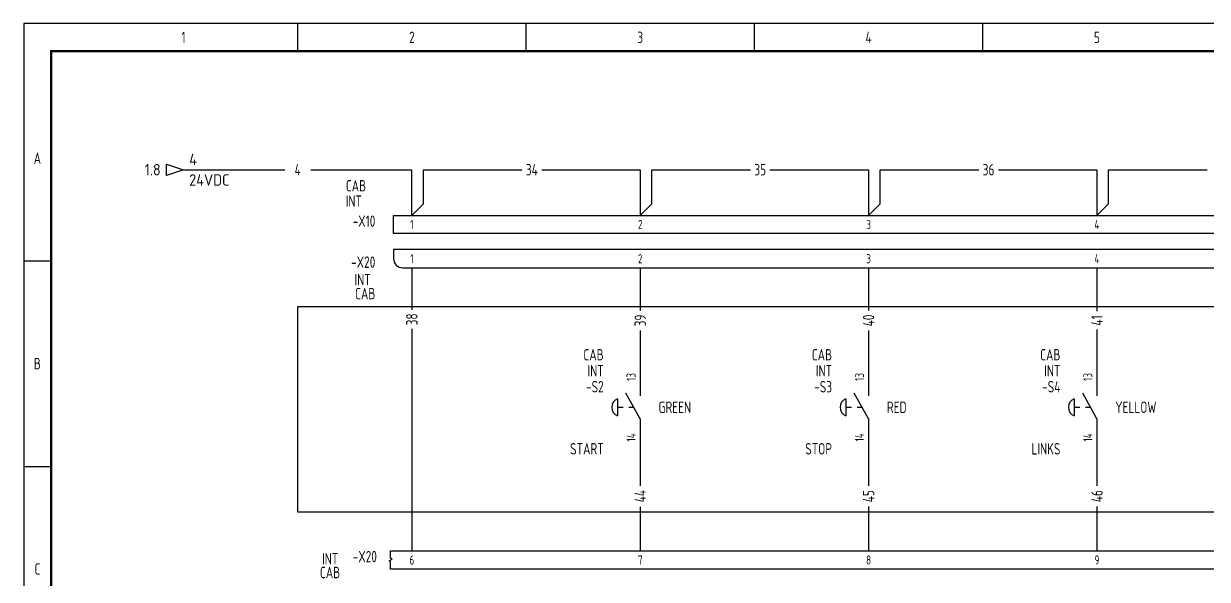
# Model space of a CAD drawing. Extents: x 0 to 420, y 0 to 297.
# Drawn here: x 0 to 259.2, y 175.2 to 297 of the extents above; entities that cross this region are included whole.
import ezdxf
from ezdxf.enums import TextEntityAlignment as Align

# ---------------------------------------------------------------- set-up
doc = ezdxf.new("R2010")
doc.units = 0
doc.layers.get('0').update_dxf_attribs({"linetype": 'CONTINUOUS'})
for name, color, linetype in [('BLACK_16', 8, 'CONTINUOUS'), ('BLUE_16', 5, 'CONTINUOUS'), ('DESC', 150, 'CONTINUOUS'), ('DESCCHILD', 20, 'CONTINUOUS'), ('LOC', 8, 'CONTINUOUS'), ('LOCBOX', 92, 'CONTINUOUS'), ('MISC', 7, 'CONTINUOUS'), ('SYMS', 7, 'CONTINUOUS'), ('TAGS', 150, 'CONTINUOUS'), ('TERMS', 123, 'CONTINUOUS'), ('TITLEBLOCK', 253, 'CONTINUOUS'), ('WIRENO', 72, 'CONTINUOUS'), ('WIREREF_DEST', 52, 'CONTINUOUS'), ('XREF', 7, 'CONTINUOUS'), ('XREFCHILD', 134, 'CONTINUOUS')]:
    doc.layers.add(name, color=color, linetype=linetype)
doc.styles.add('ISOCP', font='ISOCP.SHX', dxfattribs={"width": 0.8, "height": 2.5})
doc.styles.add('WD_IEC', font='ISOCP2.shx', dxfattribs={"width": 0.9, "height": 4})

# ---------------------------------------------------------------- blocks, each defined once
blk = doc.blocks.new('VPB11M')
for p, q in [((0, 7.5), (0, 2.5)), ((0, -2.5), (-3.125, 3.125)), ((-5, 1.875), (-5, -1.875)), ((-5, 0), (-3.75, 0)), ((-2.5, 0), (-1.38889, 0)), ((0, -2.5), (0, -7.5))]:
    blk.add_line(p, q)
blk.add_arc((-4.21875, 0), 2.03125, 112.6198649, 247.3801351)
at = {"style": 'WD_IEC'}
for tag, p in [('INST', (-8, 10.25)), ('LOC', (-8, 6.75)), ('TAG1', (-8, 3.25)), ('DESC1', (-8, -10.35)), ('DESC2', (-8, -13.85)), ('DESC3', (-8, -17.35))]:
    blk.add_attdef(tag, text='', height=2.5, dxfattribs=at).set_placement(p, align=Align.RIGHT)
at = {"style": 'WD_IEC', "flags": 1}
for tag, p, height in [('X2TERM01', (0, 7.5), 0.32), ('CONTACT', (0.5, 4.5), 1), ('COMMON', (1.75, 3.25), 1), ('X1LINK', (0, 0), 0.32), ('ASSYCODE', (1, -4), 1), ('FAMILY', (1, -5.5), 1), ('X8TERM02', (0, -7.5), 0.32), ('CATDESC', (1, -7), 1)]:
    blk.add_attdef(tag, p, '', height=height, dxfattribs=at)
at = {"style": 'WD_IEC'}
blk.add_attdef('TERM01', text='', height=2, rotation=90, dxfattribs=at).set_placement((-1, 7.5), align=Align.RIGHT)
at = {"style": 'WD_IEC', "flags": 9}
for tag, p in [('MFG', (-8.5, -0.25)), ('CAT', (-8.5, -2.75))]:
    blk.add_attdef(tag, text='', height=1.5, dxfattribs=at).set_placement(p, align=Align.RIGHT)
at = {"style": 'WD_IEC'}
blk.add_attdef('TERM02', (-1, -7.5), '', height=2, rotation=90, dxfattribs=at)
blk.add_attdef('RATING1', text='', height=2.5, dxfattribs=at).set_placement((4, 0), align=Align.MIDDLE_LEFT)
at = {"lineweight": 15, "style": 'WD_IEC'}
blk.add_attdef('XREF', text='', height=2.5, dxfattribs=at).set_placement((-8, -6.35), align=Align.RIGHT)
blk = doc.blocks.new('VCN1_18P_6309$$2')
at = {"layer": 'SYMS'}
for p, q in [((-4, 0), (-4, -2)), ((204.65, 0), (-4, 0)), ((204.65, 0), (204.65, -1.6)), ((204.65, -1.6), (204.31, -1.8)), ((204.31, -1.8), (205, -2.2)), ((205, -2.2), (204.65, -2.4)), ((204.65, -2.4), (204.65, -4)), ((-2, -4), (204.65, -4))]:
    blk.add_line(p, q, dxfattribs=at)
blk.add_arc((-2, -2), 2, 180, 270, dxfattribs=at)
at = {"layer": 'DESC', "style": 'WD_IEC'}
for tag, p in [('DESC1', (-8, -7.1)), ('DESC2', (-8, -10.85)), ('DESC3', (-8, -14.6))]:
    blk.add_attdef(tag, text='', height=2.5, dxfattribs=at).set_placement(p, align=Align.RIGHT)
at = {"layer": 'LOC', "style": 'WD_IEC'}
for tag, p in [('INST', (-8, 2)), ('LOC', (-8, -1))]:
    blk.add_attdef(tag, text='', height=2.5, dxfattribs=at).set_placement(p, align=Align.RIGHT)
at = {"layer": 'MISC', "style": 'WD_IEC', "flags": 1}
for tag, p, height in [('MFG', (2.75, 4), 1.5), ('CAT', (2.75, 1.5), 1.5), ('ACE_FLAG', (0, -1.75), 0.32), ('ASSYCODE', (2.75, -2.75), 1), ('X8TERM01P', (0, -4), 0.32), ('CATDESC', (2.75, -5.75), 1), ('X8TERM02P', (50, -4), 0.32), ('X8TERM03P', (100, -4), 0.32), ('X8TERM04P', (150, -4), 0.32), ('X8TERM05P', (200, -4), 0.32)]:
    blk.add_attdef(tag, p, '', height=height, dxfattribs=at)
at = {"layer": 'MISC', "style": 'WD_IEC', "width": 0.9, "flags": 1}
for tag, p in [('FAMILY', (-1.71, 1.12)), ('GENDER', (-1.65, -2.16)), ('X1LINK', (204.65, -2)), ('WDBLKNAM', (-1.65, -3.97))]:
    blk.add_attdef(tag, p, '', height=0.5, dxfattribs=at)
at = {"layer": 'MISC', "style": 'WD_IEC'}
for tag, p in [('X8_TINY_DOT_DONT_REMOVE_01P', (0, -4)), ('X8_TINY_DOT_DONT_REMOVE_02P', (50, -4)), ('X8_TINY_DOT_DONT_REMOVE_03P', (100, -4)), ('X8_TINY_DOT_DONT_REMOVE_04P', (150, -4)), ('X8_TINY_DOT_DONT_REMOVE_05P', (200, -4))]:
    blk.add_attdef(tag, p, '', height=0.01, dxfattribs=at)
at = {"layer": 'MISC', "style": 'WD_IEC', "width": 0.9, "flags": 8}
for tag, p in [('X8WIRE01P', (1, -6)), ('X8WIRE02P', (51, -6)), ('X8WIRE03P', (101, -6)), ('X8WIRE04P', (151, -6)), ('X8WIRE05P', (201, -6))]:
    blk.add_attdef(tag, text='', height=2, rotation=90, dxfattribs=at).set_placement(p, align=Align.TOP_RIGHT)
at = {"layer": 'TAGS', "style": 'WD_IEC'}
blk.add_attdef('TAG1', text='', height=2.5, dxfattribs=at).set_placement((-8, -4), align=Align.RIGHT)
at = {"layer": 'TERMS', "style": 'WD_IEC'}
for tag, p in [('TERM01P', (0, -2)), ('TERM02P', (50, -2)), ('TERM03P', (100, -2)), ('TERM04P', (150, -2)), ('TERM05P', (200, -2))]:
    blk.add_attdef(tag, text='', height=2, dxfattribs=at).set_placement(p, align=Align.MIDDLE_CENTER)
at = {"layer": 'TERMS', "style": 'WD_IEC', "width": 0.9, "flags": 8}
for tag, p in [('TERMDESC01P', (-1, -6)), ('TERMDESC02P', (49, -6)), ('TERMDESC03P', (99, -6)), ('TERMDESC04P', (149, -6)), ('TERMDESC05P', (199, -6))]:
    blk.add_attdef(tag, text='', height=2, rotation=90, dxfattribs=at).set_placement(p, align=Align.RIGHT)
at = {"layer": 'XREF', "style": 'WD_IEC', "flags": 1}
blk.add_attdef('XREF', text='', height=2.5, dxfattribs=at).set_placement((42, -16.91), align=Align.RIGHT)
blk = doc.blocks.new('VCN2_18P_6309$$2')
at = {"layer": 'SYMS'}
for p, q in [((-4.65, 4), (202, 4)), ((-4.65, 2.4), (-4.65, 4)), ((-5, 1.8), (-4.31, 2.2)), ((-4.65, 1.6), (-5, 1.8)), ((-4.31, 2.2), (-4.65, 2.4)), ((-4.65, 0), (-4.65, 1.6)), ((204, 0), (-4.65, 0)), ((204, 2), (204, 0))]:
    blk.add_line(p, q, dxfattribs=at)
blk.add_arc((202, 2), 2, 0, 90, dxfattribs=at)
at = {"layer": 'DESCCHILD', "style": 'WD_IEC'}
for tag, p in [('DESC1', (12.35, 12.08)), ('DESC2', (12.35, 8.33)), ('DESC3', (12.35, 4.58))]:
    blk.add_attdef(tag, text='', height=2.5, dxfattribs=at).set_placement(p, align=Align.RIGHT)
at = {"layer": 'LOC', "style": 'WD_IEC'}
for tag, p in [('LOC', (12.35, 1)), ('INST', (12.35, -2))]:
    blk.add_attdef(tag, text='', height=2.5, dxfattribs=at).set_placement(p, align=Align.RIGHT)
at = {"layer": 'MISC', "style": 'WD_IEC', "width": 0.9, "flags": 8}
for tag, p in [('X2WIRE06P', (1, 6)), ('X2WIRE07P', (51, 6)), ('X2WIRE08P', (101, 6)), ('X2WIRE09P', (151, 6)), ('X2WIRE10P', (201, 6))]:
    blk.add_attdef(tag, text='', height=2, rotation=90, dxfattribs=at).set_placement(p, align=Align.TOP_RIGHT)
at = {"layer": 'MISC', "style": 'WD_IEC'}
for tag, p in [('X2_TINY_DOT_DONT_REMOVE_06P', (0, 4)), ('X2_TINY_DOT_DONT_REMOVE_07P', (50, 4)), ('X2_TINY_DOT_DONT_REMOVE_08P', (100, 4)), ('X2_TINY_DOT_DONT_REMOVE_09P', (150, 4)), ('X2_TINY_DOT_DONT_REMOVE_10P', (200, 4))]:
    blk.add_attdef(tag, p, '', height=0.01, dxfattribs=at)
at = {"layer": 'MISC', "style": 'WD_IEC', "flags": 1}
for tag, p in [('X2TERM06P', (0, 4)), ('X2TERM07P', (50, 4)), ('X2TERM08P', (100, 4)), ('X2TERM09P', (150, 4)), ('X2TERM10P', (200, 4)), ('ACE_FLAG', (0, 1.43))]:
    blk.add_attdef(tag, p, '', height=0.32, dxfattribs=at)
at = {"layer": 'MISC', "style": 'WD_IEC', "width": 0.9, "flags": 1}
for tag, p in [('X4LINK', (-4.65, 2)), ('X1LINK', (208, 2)), ('FAMILY', (-1.71, -1.62))]:
    blk.add_attdef(tag, p, '', height=0.5, dxfattribs=at)
at = {"layer": 'TAGS', "style": 'WD_IEC'}
blk.add_attdef('TAG2', text='', height=2.5, dxfattribs=at).set_placement((-7.65, 1.48), align=Align.RIGHT)
at = {"layer": 'TERMS', "style": 'WD_IEC', "width": 0.9, "flags": 8}
for tag, p in [('TERMDESC06P', (-1, 6)), ('TERMDESC07P', (49, 6)), ('TERMDESC08P', (99, 6)), ('TERMDESC09P', (149, 6)), ('TERMDESC10P', (199, 6))]:
    blk.add_attdef(tag, text='', height=2, rotation=90, dxfattribs=at).set_placement(p, align=Align.RIGHT)
at = {"layer": 'TERMS', "style": 'WD_IEC'}
for tag, p in [('TERM06P', (0, 1.98)), ('TERM07P', (50, 1.98)), ('TERM08P', (100, 1.99)), ('TERM09P', (150, 2)), ('TERM10P', (200, 1.99))]:
    blk.add_attdef(tag, text='', height=2, dxfattribs=at).set_placement(p, align=Align.MIDDLE_CENTER)
at = {"layer": 'XREFCHILD', "style": 'WD_IEC'}
blk.add_attdef('XREF', text='', height=2.5, dxfattribs=at).set_placement((62.35, 14.4), align=Align.RIGHT)
blk = doc.blocks.new('VCN1_18J_68BD$$2')
at = {"layer": 'SYMS'}
for p, q in [((-4, 0), (-4, -4)), ((204.65, 0), (-4, 0)), ((204.65, 0), (204.65, -1.6)), ((204.65, -1.6), (204.31, -1.8)), ((204.31, -1.8), (205, -2.2)), ((205, -2.2), (204.65, -2.4)), ((204.65, -2.4), (204.65, -4)), ((-4, -4), (204.65, -4))]:
    blk.add_line(p, q, dxfattribs=at)
at = {"layer": 'DESC', "style": 'WD_IEC'}
for tag, p in [('DESC1', (-8, -7.1)), ('DESC2', (-8, -10.85)), ('DESC3', (-8, -14.6))]:
    blk.add_attdef(tag, text='', height=2.5, dxfattribs=at).set_placement(p, align=Align.RIGHT)
at = {"layer": 'LOC', "style": 'WD_IEC'}
for tag, p in [('INST', (-8, 2)), ('LOC', (-8, -1))]:
    blk.add_attdef(tag, text='', height=2.5, dxfattribs=at).set_placement(p, align=Align.RIGHT)
at = {"layer": 'MISC', "style": 'WD_IEC', "flags": 1}
for tag, p, height in [('MFG', (2.75, 4), 1.5), ('CAT', (2.75, 1.5), 1.5), ('ACE_FLAG', (0, -1.75), 0.32), ('X8TERM01J', (0, -4), 0.32), ('CATDESC', (2.75, -5.75), 1), ('X8TERM02J', (50, -4), 0.32), ('X8TERM03J', (100, -4), 0.32), ('X8TERM04J', (150, -4), 0.32), ('X8TERM05J', (200, -4), 0.32)]:
    blk.add_attdef(tag, p, '', height=height, dxfattribs=at)
at = {"layer": 'MISC', "style": 'WD_IEC', "width": 0.9, "flags": 1}
for tag, p in [('FAMILY', (-1.34, 1.07)), ('GENDER', (-1.28, -2.21)), ('ASSYCODE', (2.75, -2.75)), ('X1LINK', (204.65, -2)), ('WDBLKNAM', (-1.28, -4.01))]:
    blk.add_attdef(tag, p, '', height=0.5, dxfattribs=at)
at = {"layer": 'MISC', "style": 'WD_IEC'}
for tag, p in [('X8_TINY_DOT_DONT_REMOVE_01J', (0, -4)), ('X8_TINY_DOT_DONT_REMOVE_02J', (50, -4)), ('X8_TINY_DOT_DONT_REMOVE_03J', (100, -4)), ('X8_TINY_DOT_DONT_REMOVE_04J', (150, -4)), ('X8_TINY_DOT_DONT_REMOVE_05J', (200, -4))]:
    blk.add_attdef(tag, p, '', height=0.01, dxfattribs=at)
at = {"layer": 'MISC', "style": 'WD_IEC', "width": 0.9, "flags": 8}
for tag, p in [('X8WIRE01J', (1, -6)), ('X8WIRE02J', (51, -6)), ('X8WIRE03J', (101, -6)), ('X8WIRE04J', (151, -6)), ('X8WIRE05J', (201, -6))]:
    blk.add_attdef(tag, text='', height=2, rotation=90, dxfattribs=at).set_placement(p, align=Align.TOP_RIGHT)
at = {"layer": 'TAGS', "style": 'WD_IEC'}
blk.add_attdef('TAG1', text='', height=2.5, dxfattribs=at).set_placement((-8, -4), align=Align.RIGHT)
at = {"layer": 'TERMS', "style": 'WD_IEC'}
for tag, p in [('TERM01J', (0, -2)), ('TERM02J', (50, -2)), ('TERM03J', (100, -2)), ('TERM04J', (150, -2)), ('TERM05J', (200, -2))]:
    blk.add_attdef(tag, text='', height=2, dxfattribs=at).set_placement(p, align=Align.MIDDLE_CENTER)
at = {"layer": 'TERMS', "style": 'WD_IEC', "width": 0.9, "flags": 8}
for tag, p in [('TERMDESC01J', (-1, -6)), ('TERMDESC02J', (49, -6)), ('TERMDESC03J', (99, -6)), ('TERMDESC04J', (149, -6)), ('TERMDESC05J', (199, -6))]:
    blk.add_attdef(tag, text='', height=2, rotation=90, dxfattribs=at).set_placement(p, align=Align.RIGHT)
at = {"layer": 'XREF', "style": 'WD_IEC', "flags": 1}
blk.add_attdef('XREF', text='', height=2.5, dxfattribs=at).set_placement((42, -17.01), align=Align.RIGHT)
blk = doc.blocks.new('HA1D3')
blk.add_lwpolyline([(0, 0), (-3.75, -1.25), (-3.75, 1.25)], close=True)
at = {"style": 'WD_IEC', "flags": 1}
blk.add_attdef('SIGCODE', text='', height=1, dxfattribs=at).set_placement((-2.5, 1.8), align=Align.RIGHT)
at = {"style": 'WD_IEC'}
for tag, p, height, flags in [('WIRENO', (1.25, 1), 2.5, 8), ('X1TERM01', (0, 0), 0.32, 1)]:
    blk.add_attdef(tag, p, '', height=height, dxfattribs=dict(at, flags=flags))
blk.add_attdef('XREF', text='', height=2.5, dxfattribs=at).set_placement((-5, 0), align=Align.MIDDLE_RIGHT)
blk.add_attdef('DESC1', text='', height=2.5, dxfattribs=at).set_placement((1.25, -1), align=Align.TOP_LEFT)
blk = doc.blocks.new('TITLE_A3')
at = {"layer": 'TITLEBLOCK', "linetype": 'Continuous'}
for p, q in [((0, 297), (0, 0)), ((420, 297), (0, 297)), ((60, 291), (60, 297)), ((110, 291), (110, 297)), ((160, 291), (160, 297)), ((210, 291), (210, 297))]:
    blk.add_line(p, q, dxfattribs=at)
at = {"layer": 'TITLEBLOCK'}
for p, q in [((0, 245), (6, 245)), ((0, 200), (6, 200))]:
    blk.add_line(p, q, dxfattribs=at)
at = {"layer": 'TITLEBLOCK', "const_width": 0.5}
blk.add_lwpolyline([(414, 291), (6, 291), (6, 6), (414, 6)], close=True, dxfattribs=at)
at = {"color": 1, "style": 'ISOCP', "oblique": 0.0175, "width": 0.8}
for s, p in [('1', (35, 294)), ('2', (85, 294)), ('3', (135, 294)), ('4', (185, 294)), ('5', (235, 294)), ('A', (3, 267.5)), ('B', (3, 222.5)), ('C', (3, 177.5))]:
    blk.add_text(s, height=2.5, dxfattribs=at).set_placement(p, align=Align.MIDDLE_CENTER)
for tag, height, p in [('AE_PREV', 2.5, (9, 25)), ('AE_DATE', 2.5, (96, 20)), ('AE_INS', 2, (365, 20)), ('AE_TITLE1', 3.5, (126, 18.5)), ('AE_DESCR1', 2.5, (246, 18)), ('AE_DRAWN', 2.5, (96, 16)), ('AE_TITLE3', 2.5, (296, 16)), ('AE_LOC', 2, (365, 16)), ('AE_CHECKED', 2.5, (96, 12)), ('AE_TITLE2', 3.5, (126, 13.5)), ('AE_DESCR2', 2.5, (246, 14)), ('AE_SHEET', 2.5, (398, 12)), ('AE_DESCR3', 2.5, (246, 10)), ('AE_NORM', 2.5, (96, 8)), ('AE_PROJECT', 2.5, (296, 8)), ('AE_DRAWNO', 2.5, (332, 8))]:
    blk.add_attdef(tag, text='', height=height, dxfattribs=at).set_placement(p, align=Align.MIDDLE_LEFT)
for tag, p in [('AE_NEXT', (411, 25)), ('AE_SHEETMAX', (403.5, 8))]:
    blk.add_attdef(tag, text='', height=2.5, dxfattribs=at).set_placement(p, align=Align.MIDDLE_RIGHT)
at = {"style": 'ISOCP', "width": 0.8, "flags": 9}
blk.add_attdef('WD_TB', (0, 0), '', height=2.5, dxfattribs=at)
at = {"layer": 'TITLEBLOCK', "style": 'ISOCP', "width": 0.8, "flags": 2}
for tag, p in [('DATE', (83, 20)), ('PROJECTDESC', (296, 20)), ('DRAWN', (83, 16)), ('REVISION', (391, 16)), ('CHECKED', (83, 12)), ('PROJECT', (296, 12)), ('DRAWINGNO', (332, 12)), ('PAGE', (391, 12)), ('NORM', (83, 8))]:
    blk.add_attdef(tag, text='', height=2.5, dxfattribs=at).set_placement(p, align=Align.MIDDLE_LEFT)
blk.add_attdef('PAGES', text='', height=2.5, dxfattribs=at).set_placement((412.5, 8), align=Align.MIDDLE_RIGHT)
blk = doc.blocks.new('WD_WNH1')
at = {"style": 'WD_IEC', "width": 0.8}
blk.add_attdef('WIRENO', text='', height=2.5, dxfattribs=at).set_placement((0, 0), align=Align.MIDDLE_CENTER)
at = {"style": 'WD_IEC'}
for tag, p in [('X4_TINY_DOT_DONT_REMOVE', (-1, 0)), ('X1_TINY_DOT_DONT_REMOVE', (1, 0))]:
    blk.add_attdef(tag, p, '', height=0.002, dxfattribs=at)
at = {"style": 'WD_IEC', "flags": 1}
for tag, p in [('X4TERM01', (-1, 0)), ('X1TERM01', (1, 0))]:
    blk.add_attdef(tag, p, '', height=0.2, dxfattribs=at)
for tag, p in [('W04USER', (0, 0.375)), ('W05USER', (0, 0.25)), ('W03USER', (0, 0.5)), ('W06USER', (0, 0.125)), ('W07USER', (0, 0)), ('W02USER', (0, 0.625)), ('W01USER', (0, 0.75)), ('W08USER', (0, -0.125)), ('W09USER', (0, -0.25)), ('W10USER', (0, -0.375))]:
    blk.add_attdef(tag, text='', height=0.08, dxfattribs=at).set_placement(p, align=Align.CENTER)
blk = doc.blocks.new('WD_WNV1')
at = {"style": 'WD_IEC', "width": 0.8}
blk.add_attdef('WIRENO', text='', height=2.5, rotation=90, dxfattribs=at).set_placement((0, 0), align=Align.MIDDLE_CENTER)
at = {"style": 'WD_IEC', "flags": 1}
for tag, p in [('W04USER', (0, 0.375)), ('W05USER', (0, 0.25)), ('W03USER', (0, 0.5)), ('W06USER', (0, 0.125)), ('W07USER', (0, 0)), ('W02USER', (0, 0.625)), ('W01USER', (0, 0.75)), ('W08USER', (0, -0.125)), ('W09USER', (0, -0.25)), ('W10USER', (0, -0.375))]:
    blk.add_attdef(tag, text='', height=0.08, dxfattribs=at).set_placement(p, align=Align.CENTER)
at = {"style": 'WD_IEC'}
for tag, p in [('X2_TINY_DOT_DONT_REMOVE', (0, 1)), ('X8_TINY_DOT_DONT_REMOVE', (0, -1))]:
    blk.add_attdef(tag, p, '', height=0.002, dxfattribs=at)
at = {"style": 'WD_IEC', "flags": 1}
for tag, p in [('X2TERM01', (0, 1)), ('X8TERM01', (0, -1))]:
    blk.add_attdef(tag, p, '', height=0.2, dxfattribs=at)

msp = doc.modelspace()

# ---------------------------------------------------------------- linework, layer by layer
at = {"layer": 'BLACK_16'}
for p, q in [((35, 265), (57.16, 265)), ((62.84, 265), (85, 265)), ((85, 255), (85, 265)), ((87.54, 257.54), (87.54, 265)), ((87.54, 265), (109.07, 265)), ((113.47, 265), (135, 265)), ((135, 265), (135, 255)), ((137.54, 257.54), (137.54, 265)), ((137.54, 265), (159.13, 265)), ((163.41, 265), (185, 265)), ((185, 265), (185, 255)), ((187.54, 257.54), (187.54, 265)), ((187.54, 265), (209.12, 265)), ((213.42, 265), (235, 265)), ((235, 265), (235, 255)), ((237.54, 257.54), (237.54, 265)), ((237.54, 265), (259.17, 265)), ((85, 255), (87.54, 257.54)), ((135, 255), (137.54, 257.54)), ((185, 255), (187.54, 257.54)), ((235, 255), (237.54, 257.54)), ((85, 243.5), (85, 234.31)), ((135, 243.5), (135, 234.14)), ((185, 243.5), (185, 234.17)), ((235, 243.5), (235, 233.97)), ((85, 230.11), (85, 181.5)), ((135, 229.8), (135, 220.45)), ((185, 229.77), (185, 220.45)), ((235, 229.97), (235, 220.45))]:
    msp.add_line(p, q, dxfattribs=at)
at = {"layer": 'BLUE_16'}
for p, q in [((135, 205.45), (135, 195.77)), ((185, 205.45), (185, 195.71)), ((235, 205.45), (235, 195.72)), ((135, 191.17), (135, 181.5)), ((185, 191.23), (185, 181.5)), ((235, 191.22), (235, 181.5))]:
    msp.add_line(p, q, dxfattribs=at)
at = {"layer": 'LOCBOX'}
msp.add_lwpolyline([(60, 235), (305, 235), (305, 190), (60, 190)], close=True, dxfattribs=at)

# ---------------------------------------------------------------- block references
at = {"layer": 'SYMS'}
ref = msp.add_blockref('HA1D3', (35, 265), dxfattribs=at)
ref.add_attrib('XREF', '1.8', dxfattribs={"layer": 'XREF', "height": 2.5, "style": 'WD_IEC'}).set_placement((30, 265), align=Align.MIDDLE_RIGHT)
ref.add_attrib('DESC1', '24VDC', dxfattribs={"layer": 'DESC', "height": 2.5, "style": 'WD_IEC'}).set_placement((36.25, 264), align=Align.TOP_LEFT)
ref.add_attrib('WIRENO', '4', (36.25, 266), dxfattribs={"layer": 'WIREREF_DEST', "height": 2.5, "style": 'WD_IEC', "flags": 8})
ref = msp.add_blockref('VCN1_18J_68BD$$2', (85, 251), dxfattribs=dict(at, xscale=-1, rotation=180))
ref.add_attrib('TERM05J', '5', dxfattribs={"layer": 'TERMS', "height": 2, "style": 'WD_IEC', "width": 0.8}).set_placement((285, 252.99), align=Align.MIDDLE_CENTER)
ref.add_attrib('X2_TINY_DOT_DONT_REMOVE_05J', '.', (285, 255), dxfattribs={"layer": 'MISC', "height": 0.01, "style": 'WD_IEC'})
ref.add_attrib('TERM04J', '4', dxfattribs={"layer": 'TERMS', "height": 2, "style": 'WD_IEC', "width": 0.8}).set_placement((235, 252.99), align=Align.MIDDLE_CENTER)
ref.add_attrib('X2_TINY_DOT_DONT_REMOVE_04J', '.', (235, 255), dxfattribs={"layer": 'MISC', "height": 0.01, "style": 'WD_IEC'})
ref.add_attrib('TERM03J', '3', dxfattribs={"layer": 'TERMS', "height": 2, "style": 'WD_IEC', "width": 0.8}).set_placement((185, 252.99), align=Align.MIDDLE_CENTER)
ref.add_attrib('X2_TINY_DOT_DONT_REMOVE_03J', '.', (185, 255), dxfattribs={"layer": 'MISC', "height": 0.01, "style": 'WD_IEC'})
ref.add_attrib('TERM02J', '2', dxfattribs={"layer": 'TERMS', "height": 2, "style": 'WD_IEC', "width": 0.8}).set_placement((135, 252.99), align=Align.MIDDLE_CENTER)
ref.add_attrib('X2_TINY_DOT_DONT_REMOVE_02J', '.', (135, 255), dxfattribs={"layer": 'MISC', "height": 0.01, "style": 'WD_IEC'})
ref.add_attrib('TAG1', '-X10', dxfattribs={"layer": 'TAGS', "height": 2.5, "style": 'WD_IEC', "width": 0.8}).set_placement((77, 252.48), align=Align.RIGHT)
ref.add_attrib('INST', 'CAB', dxfattribs={"layer": 'LOC', "height": 2.5, "style": 'WD_IEC', "width": 0.8}).set_placement((74.97, 260.23), align=Align.RIGHT)
ref.add_attrib('LOC', 'INT', dxfattribs={"layer": 'LOC', "height": 2.5, "style": 'WD_IEC', "width": 0.8}).set_placement((74.06, 256.86), align=Align.RIGHT)
ref.add_attrib('TERM01J', '1', dxfattribs={"layer": 'TERMS', "height": 2, "style": 'WD_IEC', "width": 0.8}).set_placement((85, 253.01), align=Align.MIDDLE_CENTER)
ref.add_attrib('X2_TINY_DOT_DONT_REMOVE_01J', '.', (85, 255), dxfattribs={"layer": 'MISC', "height": 0.01, "style": 'WD_IEC'})
ref = msp.add_blockref('VCN1_18P_6309$$2', (85, 247.5), dxfattribs=at)
ref.add_attrib('TERM05P', '5', dxfattribs={"layer": 'TERMS', "height": 2, "style": 'WD_IEC', "width": 0.8}).set_placement((285, 245.5), align=Align.MIDDLE_CENTER)
ref.add_attrib('X8_TINY_DOT_DONT_REMOVE_05P', '.', (285, 243.5), dxfattribs={"layer": 'MISC', "height": 0.01, "style": 'WD_IEC'})
ref.add_attrib('TERM04P', '4', dxfattribs={"layer": 'TERMS', "height": 2, "style": 'WD_IEC', "width": 0.8}).set_placement((235, 245.5), align=Align.MIDDLE_CENTER)
ref.add_attrib('X8_TINY_DOT_DONT_REMOVE_04P', '.', (235, 243.5), dxfattribs={"layer": 'MISC', "height": 0.01, "style": 'WD_IEC'})
ref.add_attrib('TERM03P', '3', dxfattribs={"layer": 'TERMS', "height": 2, "style": 'WD_IEC', "width": 0.8}).set_placement((185, 245.5), align=Align.MIDDLE_CENTER)
ref.add_attrib('X8_TINY_DOT_DONT_REMOVE_03P', '.', (185, 243.5), dxfattribs={"layer": 'MISC', "height": 0.01, "style": 'WD_IEC'})
ref.add_attrib('TERM02P', '2', dxfattribs={"layer": 'TERMS', "height": 2, "style": 'WD_IEC', "width": 0.8}).set_placement((135, 245.5), align=Align.MIDDLE_CENTER)
ref.add_attrib('X8_TINY_DOT_DONT_REMOVE_02P', '.', (135, 243.5), dxfattribs={"layer": 'MISC', "height": 0.01, "style": 'WD_IEC'})
ref.add_attrib('TAG1', '-X20', dxfattribs={"layer": 'TAGS', "height": 2.5, "style": 'WD_IEC', "width": 0.8}).set_placement((77, 243.5), align=Align.RIGHT)
ref.add_attrib('INST', 'CAB', dxfattribs={"layer": 'LOC', "height": 2.5, "style": 'WD_IEC', "width": 0.8}).set_placement((77, 236.6), align=Align.RIGHT)
ref.add_attrib('LOC', 'INT', dxfattribs={"layer": 'LOC', "height": 2.5, "style": 'WD_IEC', "width": 0.8}).set_placement((75.99, 239.67), align=Align.RIGHT)
ref.add_attrib('TERM01P', '1', dxfattribs={"layer": 'TERMS', "height": 2, "style": 'WD_IEC', "width": 0.8}).set_placement((85, 245.5), align=Align.MIDDLE_CENTER)
ref.add_attrib('X8_TINY_DOT_DONT_REMOVE_01P', '.', (85, 243.5), dxfattribs={"layer": 'MISC', "height": 0.01, "style": 'WD_IEC'})
ref = msp.add_blockref('VPB11M', (135, 212.95), dxfattribs=at)
ref.add_attrib('TERM02', '14', (134, 205.45), dxfattribs={"layer": 'TERMS', "height": 2, "rotation": 90, "style": 'WD_IEC', "width": 0.8})
ref.add_attrib('TERM01', '13', dxfattribs={"layer": 'TERMS', "height": 2, "rotation": 90, "style": 'WD_IEC', "width": 0.8}).set_placement((134, 220.45), align=Align.RIGHT)
ref.add_attrib('DESC1', 'START', dxfattribs={"layer": 'DESC', "height": 2.5, "style": 'WD_IEC', "width": 0.8}).set_placement((127, 202.6), align=Align.RIGHT)
ref.add_attrib('LOC', 'INT', dxfattribs={"layer": 'LOC', "height": 2.5, "style": 'WD_IEC', "width": 0.8}).set_placement((127, 219.7), align=Align.RIGHT)
ref.add_attrib('INST', 'CAB', dxfattribs={"layer": 'LOC', "height": 2.5, "style": 'WD_IEC', "width": 0.8}).set_placement((127, 223.2), align=Align.RIGHT)
ref.add_attrib('TAG1', '-S2', dxfattribs={"layer": 'TAGS', "height": 2.5, "style": 'WD_IEC', "width": 0.8}).set_placement((127, 216.2), align=Align.RIGHT)
ref.add_attrib('RATING1', 'GREEN', dxfattribs={"layer": 'MISC', "height": 2.5, "style": 'WD_IEC', "width": 0.8}).set_placement((139, 212.95), align=Align.MIDDLE_LEFT)
ref = msp.add_blockref('VPB11M', (185, 212.95), dxfattribs=at)
ref.add_attrib('TERM02', '14', (184, 205.45), dxfattribs={"layer": 'TERMS', "height": 2, "rotation": 90, "style": 'WD_IEC', "width": 0.8})
ref.add_attrib('TERM01', '13', dxfattribs={"layer": 'TERMS', "height": 2, "rotation": 90, "style": 'WD_IEC', "width": 0.8}).set_placement((184, 220.45), align=Align.RIGHT)
ref.add_attrib('DESC1', 'STOP', dxfattribs={"layer": 'DESC', "height": 2.5, "style": 'WD_IEC', "width": 0.8}).set_placement((177, 202.6), align=Align.RIGHT)
ref.add_attrib('LOC', 'INT', dxfattribs={"layer": 'LOC', "height": 2.5, "style": 'WD_IEC', "width": 0.8}).set_placement((177, 219.7), align=Align.RIGHT)
ref.add_attrib('INST', 'CAB', dxfattribs={"layer": 'LOC', "height": 2.5, "style": 'WD_IEC', "width": 0.8}).set_placement((177, 223.2), align=Align.RIGHT)
ref.add_attrib('TAG1', '-S3', dxfattribs={"layer": 'TAGS', "height": 2.5, "style": 'WD_IEC', "width": 0.8}).set_placement((177, 216.2), align=Align.RIGHT)
ref.add_attrib('RATING1', 'RED', dxfattribs={"layer": 'MISC', "height": 2.5, "style": 'WD_IEC', "width": 0.8}).set_placement((189, 212.95), align=Align.MIDDLE_LEFT)
ref = msp.add_blockref('VPB11M', (235, 212.95), dxfattribs=at)
ref.add_attrib('TERM02', '14', (234, 205.45), dxfattribs={"layer": 'TERMS', "height": 2, "rotation": 90, "style": 'WD_IEC', "width": 0.8})
ref.add_attrib('TERM01', '13', dxfattribs={"layer": 'TERMS', "height": 2, "rotation": 90, "style": 'WD_IEC', "width": 0.8}).set_placement((234, 220.45), align=Align.RIGHT)
ref.add_attrib('DESC1', 'LINKS', dxfattribs={"layer": 'DESC', "height": 2.5, "style": 'WD_IEC', "width": 0.8}).set_placement((227, 202.6), align=Align.RIGHT)
ref.add_attrib('LOC', 'INT', dxfattribs={"layer": 'LOC', "height": 2.5, "style": 'WD_IEC', "width": 0.8}).set_placement((227, 219.7), align=Align.RIGHT)
ref.add_attrib('INST', 'CAB', dxfattribs={"layer": 'LOC', "height": 2.5, "style": 'WD_IEC', "width": 0.8}).set_placement((227, 223.2), align=Align.RIGHT)
ref.add_attrib('TAG1', '-S4', dxfattribs={"layer": 'TAGS', "height": 2.5, "style": 'WD_IEC', "width": 0.8}).set_placement((227, 216.2), align=Align.RIGHT)
ref.add_attrib('RATING1', 'YELLOW', dxfattribs={"layer": 'MISC', "height": 2.5, "style": 'WD_IEC', "width": 0.8}).set_placement((239, 212.95), align=Align.MIDDLE_LEFT)
ref = msp.add_blockref('VCN2_18P_6309$$2', (85, 177.5), dxfattribs=at)
ref.add_attrib('TERM10P', '10', dxfattribs={"layer": 'TERMS', "height": 2, "style": 'WD_IEC', "width": 0.8}).set_placement((285, 179.49), align=Align.MIDDLE_CENTER)
ref.add_attrib('X2_TINY_DOT_DONT_REMOVE_10P', '.', (285, 181.5), dxfattribs={"layer": 'MISC', "height": 0.01, "style": 'WD_IEC'})
ref.add_attrib('TERM09P', '9', dxfattribs={"layer": 'TERMS', "height": 2, "style": 'WD_IEC', "width": 0.8}).set_placement((235, 179.5), align=Align.MIDDLE_CENTER)
ref.add_attrib('X2_TINY_DOT_DONT_REMOVE_09P', '.', (235, 181.5), dxfattribs={"layer": 'MISC', "height": 0.01, "style": 'WD_IEC'})
ref.add_attrib('TERM08P', '8', dxfattribs={"layer": 'TERMS', "height": 2, "style": 'WD_IEC', "width": 0.8}).set_placement((185, 179.49), align=Align.MIDDLE_CENTER)
ref.add_attrib('X2_TINY_DOT_DONT_REMOVE_08P', '.', (185, 181.5), dxfattribs={"layer": 'MISC', "height": 0.01, "style": 'WD_IEC'})
ref.add_attrib('TERM07P', '7', dxfattribs={"layer": 'TERMS', "height": 2, "style": 'WD_IEC', "width": 0.8}).set_placement((135, 179.48), align=Align.MIDDLE_CENTER)
ref.add_attrib('X2_TINY_DOT_DONT_REMOVE_07P', '.', (135, 181.5), dxfattribs={"layer": 'MISC', "height": 0.01, "style": 'WD_IEC'})
ref.add_attrib('TERM06P', '6', dxfattribs={"layer": 'TERMS', "height": 2, "style": 'WD_IEC', "width": 0.8}).set_placement((85, 179.48), align=Align.MIDDLE_CENTER)
ref.add_attrib('X2_TINY_DOT_DONT_REMOVE_06P', '.', (85, 181.5), dxfattribs={"layer": 'MISC', "height": 0.01, "style": 'WD_IEC'})
ref.add_attrib('TAG2', '-X20', dxfattribs={"layer": 'TAGS', "height": 2.5, "style": 'WD_IEC', "width": 0.8}).set_placement((77.35, 178.98), align=Align.RIGHT)
ref.add_attrib('INST', 'CAB', dxfattribs={"layer": 'LOC', "height": 2.5, "style": 'WD_IEC', "width": 0.8}).set_placement((69.3, 175.5), align=Align.RIGHT)
ref.add_attrib('LOC', 'INT', dxfattribs={"layer": 'LOC', "height": 2.5, "style": 'WD_IEC', "width": 0.8}).set_placement((68.88, 178.5), align=Align.RIGHT)
at = {"layer": 'TITLEBLOCK'}
msp.add_blockref('TITLE_A3', (0, 0), dxfattribs=at)
at = {"layer": 'WIRENO'}
ref = msp.add_blockref('WD_WNH1', (60, 265), dxfattribs=at)
ref.add_attrib('X4_TINY_DOT_DONT_REMOVE', '.', (57.16, 265), dxfattribs={"layer": '0', "height": 0.002, "style": 'WD_IEC'})
ref.add_attrib('X1_TINY_DOT_DONT_REMOVE', '.', (62.84, 265), dxfattribs={"layer": '0', "height": 0.002, "style": 'WD_IEC'})
ref.add_attrib('WIRENO', '4', dxfattribs={"height": 2.5, "style": 'WD_IEC', "width": 0.8}).set_placement((60, 265), align=Align.MIDDLE_CENTER)
ref = msp.add_blockref('WD_WNH1', (111.27, 265), dxfattribs=at)
ref.add_attrib('X4_TINY_DOT_DONT_REMOVE', '.', (109.07, 265), dxfattribs={"layer": '0', "height": 0.002, "style": 'WD_IEC'})
ref.add_attrib('X1_TINY_DOT_DONT_REMOVE', '.', (113.47, 265), dxfattribs={"layer": '0', "height": 0.002, "style": 'WD_IEC'})
ref.add_attrib('WIRENO', '34', dxfattribs={"height": 2.5, "style": 'WD_IEC', "width": 0.8}).set_placement((111.27, 265), align=Align.MIDDLE_CENTER)
ref = msp.add_blockref('WD_WNH1', (161.27, 265), dxfattribs=at)
ref.add_attrib('X4_TINY_DOT_DONT_REMOVE', '.', (159.13, 265), dxfattribs={"layer": '0', "height": 0.002, "style": 'WD_IEC'})
ref.add_attrib('X1_TINY_DOT_DONT_REMOVE', '.', (163.41, 265), dxfattribs={"layer": '0', "height": 0.002, "style": 'WD_IEC'})
ref.add_attrib('WIRENO', '35', dxfattribs={"height": 2.5, "style": 'WD_IEC', "width": 0.8}).set_placement((161.27, 265), align=Align.MIDDLE_CENTER)
ref = msp.add_blockref('WD_WNH1', (211.27, 265), dxfattribs=at)
ref.add_attrib('X4_TINY_DOT_DONT_REMOVE', '.', (209.12, 265), dxfattribs={"layer": '0', "height": 0.002, "style": 'WD_IEC'})
ref.add_attrib('X1_TINY_DOT_DONT_REMOVE', '.', (213.42, 265), dxfattribs={"layer": '0', "height": 0.002, "style": 'WD_IEC'})
ref.add_attrib('WIRENO', '36', dxfattribs={"height": 2.5, "style": 'WD_IEC', "width": 0.8}).set_placement((211.27, 265), align=Align.MIDDLE_CENTER)
ref = msp.add_blockref('WD_WNV1', (85, 232.21), dxfattribs=at)
ref.add_attrib('X8_TINY_DOT_DONT_REMOVE', '.', (85, 230.11), dxfattribs={"layer": 'MISC', "height": 0.002, "style": 'WD_IEC'})
ref.add_attrib('X2_TINY_DOT_DONT_REMOVE', '.', (85, 234.31), dxfattribs={"layer": 'MISC', "height": 0.002, "style": 'WD_IEC'})
ref.add_attrib('WIRENO', '38', dxfattribs={"height": 2.5, "rotation": 90, "style": 'WD_IEC', "width": 0.8}).set_placement((85, 232.21), align=Align.MIDDLE_CENTER)
ref = msp.add_blockref('WD_WNV1', (135, 231.97), dxfattribs=at)
ref.add_attrib('X8_TINY_DOT_DONT_REMOVE', '.', (135, 229.8), dxfattribs={"layer": '0', "height": 0.002, "style": 'WD_IEC'})
ref.add_attrib('X2_TINY_DOT_DONT_REMOVE', '.', (135, 234.14), dxfattribs={"layer": '0', "height": 0.002, "style": 'WD_IEC'})
ref.add_attrib('WIRENO', '39', dxfattribs={"height": 2.5, "rotation": 90, "style": 'WD_IEC', "width": 0.8}).set_placement((135, 231.97), align=Align.MIDDLE_CENTER)
ref = msp.add_blockref('WD_WNV1', (185, 231.97), dxfattribs=at)
ref.add_attrib('X8_TINY_DOT_DONT_REMOVE', '.', (185, 229.77), dxfattribs={"layer": '0', "height": 0.002, "style": 'WD_IEC'})
ref.add_attrib('X2_TINY_DOT_DONT_REMOVE', '.', (185, 234.17), dxfattribs={"layer": '0', "height": 0.002, "style": 'WD_IEC'})
ref.add_attrib('WIRENO', '40', dxfattribs={"height": 2.5, "rotation": 90, "style": 'WD_IEC', "width": 0.8}).set_placement((185, 231.97), align=Align.MIDDLE_CENTER)
ref = msp.add_blockref('WD_WNV1', (235, 231.97), dxfattribs=at)
ref.add_attrib('X8_TINY_DOT_DONT_REMOVE', '.', (235, 229.97), dxfattribs={"layer": '0', "height": 0.002, "style": 'WD_IEC'})
ref.add_attrib('X2_TINY_DOT_DONT_REMOVE', '.', (235, 233.97), dxfattribs={"layer": '0', "height": 0.002, "style": 'WD_IEC'})
ref.add_attrib('WIRENO', '41', dxfattribs={"height": 2.5, "rotation": 90, "style": 'WD_IEC', "width": 0.8}).set_placement((235, 231.97), align=Align.MIDDLE_CENTER)
ref = msp.add_blockref('WD_WNV1', (135, 193.47), dxfattribs=at)
ref.add_attrib('X8_TINY_DOT_DONT_REMOVE', '.', (135, 191.17), dxfattribs={"layer": '0', "height": 0.002, "style": 'WD_IEC'})
ref.add_attrib('X2_TINY_DOT_DONT_REMOVE', '.', (135, 195.77), dxfattribs={"layer": '0', "height": 0.002, "style": 'WD_IEC'})
ref.add_attrib('WIRENO', '44', dxfattribs={"height": 2.5, "rotation": 90, "style": 'WD_IEC', "width": 0.8}).set_placement((135, 193.47), align=Align.MIDDLE_CENTER)
ref = msp.add_blockref('WD_WNV1', (185, 193.47), dxfattribs=at)
ref.add_attrib('X8_TINY_DOT_DONT_REMOVE', '.', (185, 191.23), dxfattribs={"layer": '0', "height": 0.002, "style": 'WD_IEC'})
ref.add_attrib('X2_TINY_DOT_DONT_REMOVE', '.', (185, 195.71), dxfattribs={"layer": '0', "height": 0.002, "style": 'WD_IEC'})
ref.add_attrib('WIRENO', '45', dxfattribs={"height": 2.5, "rotation": 90, "style": 'WD_IEC', "width": 0.8}).set_placement((185, 193.47), align=Align.MIDDLE_CENTER)
ref = msp.add_blockref('WD_WNV1', (235, 193.47), dxfattribs=at)
ref.add_attrib('X8_TINY_DOT_DONT_REMOVE', '.', (235, 191.22), dxfattribs={"layer": '0', "height": 0.002, "style": 'WD_IEC'})
ref.add_attrib('X2_TINY_DOT_DONT_REMOVE', '.', (235, 195.72), dxfattribs={"layer": '0', "height": 0.002, "style": 'WD_IEC'})
ref.add_attrib('WIRENO', '46', dxfattribs={"height": 2.5, "rotation": 90, "style": 'WD_IEC', "width": 0.8}).set_placement((235, 193.47), align=Align.MIDDLE_CENTER)

doc.saveas('drawing.dxf')
